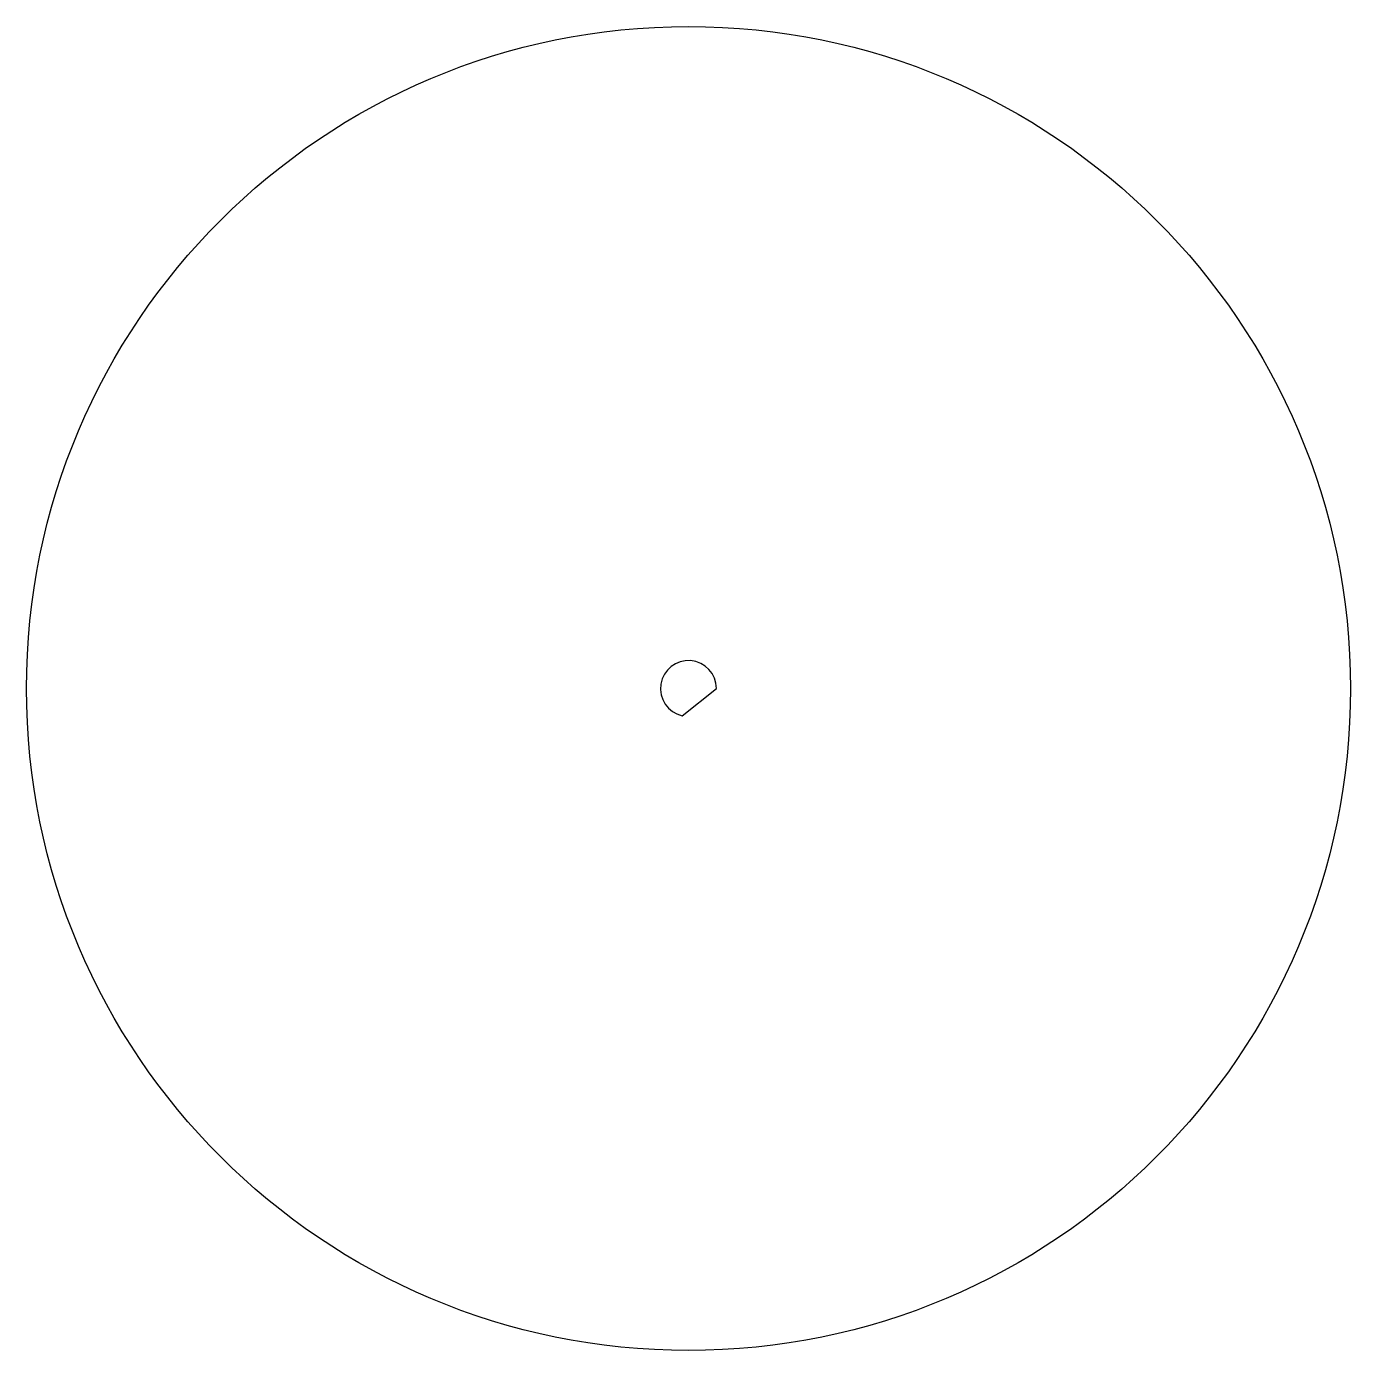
# Model space of a CAD drawing. Header units: millimetres. Extents: x 1345.7 to 1409.7, y 1652.1 to 1716.1.
import ezdxf

# ---------------------------------------------------------------- set-up
doc = ezdxf.new("R2010")
doc.units = ezdxf.units.MM

msp = doc.modelspace()

# ---------------------------------------------------------------- linework, layer by layer
msp.add_line((1377.413, 1682.744), (1379.075, 1684.057))
msp.add_circle((1377.725, 1684.057), 32)
msp.add_arc((1377.725, 1684.057), 1.35, 0, 256.62917)

doc.saveas('drawing.dxf')
